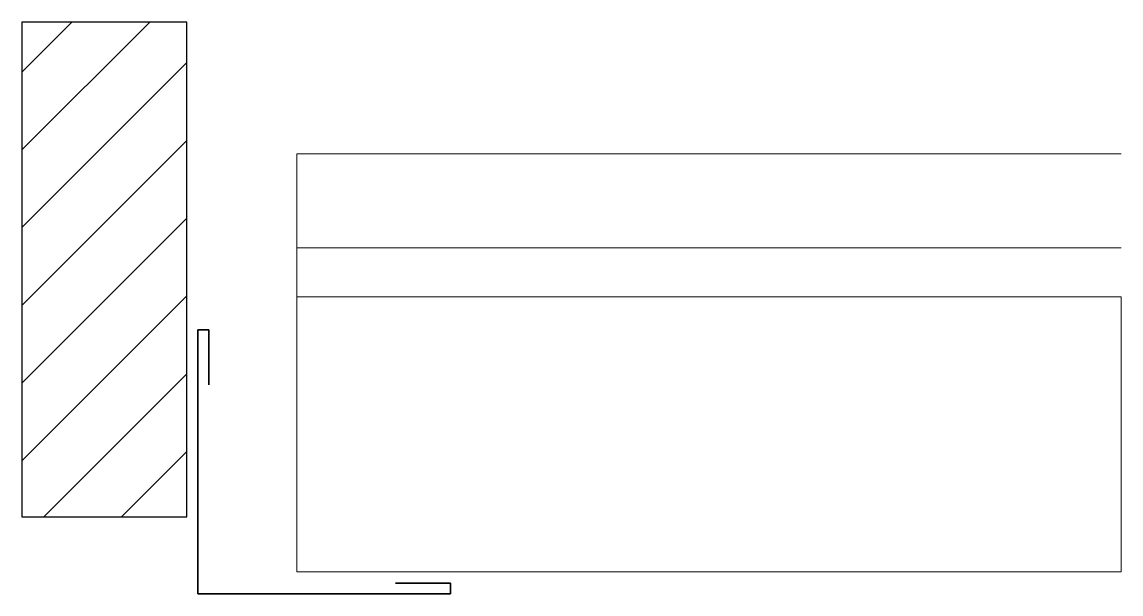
# Model space of a CAD drawing. Header units: metres. Extents: x 0 to 100, y -2 to 50.
import ezdxf

# ---------------------------------------------------------------- set-up
doc = ezdxf.new("R2010")
doc.units = ezdxf.units.M
doc.layers.add('A-DETL-GENF', color=92, linetype='Continuous', lineweight=18)

# ---------------------------------------------------------------- blocks, each defined once
blk = doc.blocks.new('45 verlaagd plafond - HWC-2844323-00_0 Basismaterialen')
at = {"layer": 'A-DETL-GENF', "lineweight": 13}
h = blk.add_hatch(dxfattribs=at)
h.set_pattern_fill('FP_55', color=256, style=0, pattern_type=2)
h.set_pattern_definition([(45, (9447.534, 1085.485), (-3.535534, 3.535534), [])])
h.paths.add_polyline_path([(15, 5), (15, 50), (0, 50), (0, 5)])
at = {"layer": 'A-DETL-GENF', "lineweight": 25}
for p, q in [((15, 50), (0, 50)), ((0, 50), (0, 5)), ((15, 5), (15, 50)), ((0, 5), (15, 5))]:
    blk.add_line(p, q, dxfattribs=at)
at = {"layer": 'A-DETL-GENF', "lineweight": 13}
for p, q in [((25, 38), (100, 38)), ((25, 38), (25, 25)), ((25, 29.48), (100, 29.48))]:
    blk.add_line(p, q, dxfattribs=at)
at = {"layer": 'A-DETL-GENF'}
for p, q in [((100, 25), (25, 25)), ((25, 25), (25, 0)), ((100, 25), (25, 25)), ((25, 25), (25, 0)), ((100, 0), (100, 25)), ((100, 0), (100, 25)), ((25, 0), (100, 0)), ((25, 0), (100, 0))]:
    blk.add_line(p, q, dxfattribs=at)
at = {"layer": 'A-DETL-GENF', "lineweight": 35}
for p, q in [((16, 22), (16, -2)), ((16, 22), (16.99, 22)), ((16.99, 22), (16.99, 17)), ((16, -2), (39, -2)), ((39, -1.01), (34, -1.01)), ((39, -2), (39, -1.01))]:
    blk.add_line(p, q, dxfattribs=at)

msp = doc.modelspace()

# ---------------------------------------------------------------- block references
msp.add_blockref('45 verlaagd plafond - HWC-2844323-00_0 Basismaterialen', (0, 0))

doc.saveas('drawing.dxf')
